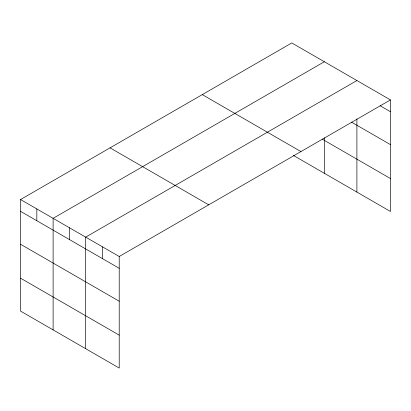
<?xml version="1.0" encoding="UTF-8"?>
<svg xmlns="http://www.w3.org/2000/svg" width="411" height="411" viewBox="0 0 411 411"><rect width="100%" height="100%" fill="white"/><g stroke="black" fill="none" stroke-linecap="round" stroke-linejoin="round"><path stroke-width="0.62" d="M356.902 118.928L356.902 192.096M293.413 155.44L390.45 211.465L390.45 99.909L291.784 42.939L20.55 199.535L20.55 311.091L119.216 368.061L119.216 256.5L20.55 199.535M324.341 61.742L53.111 218.333L53.111 329.889M356.902 80.541L85.673 237.132L85.673 348.692M119.216 256.5L390.45 99.909M380.17 105.771L390.45 111.71M351.477 122.129L390.45 144.626M322.173 139.124L390.45 178.544M202.274 94.617L300.944 151.582M110.056 147.862L208.726 204.827M20.55 211.336L119.216 268.301M20.55 244.257L119.216 301.222M20.55 278.175L119.216 335.14M324.341 137.819L324.341 173.298M102.442 246.816L102.442 258.617M69.392 227.735L69.392 239.536M36.831 208.937L36.831 220.738"/></g></svg>
